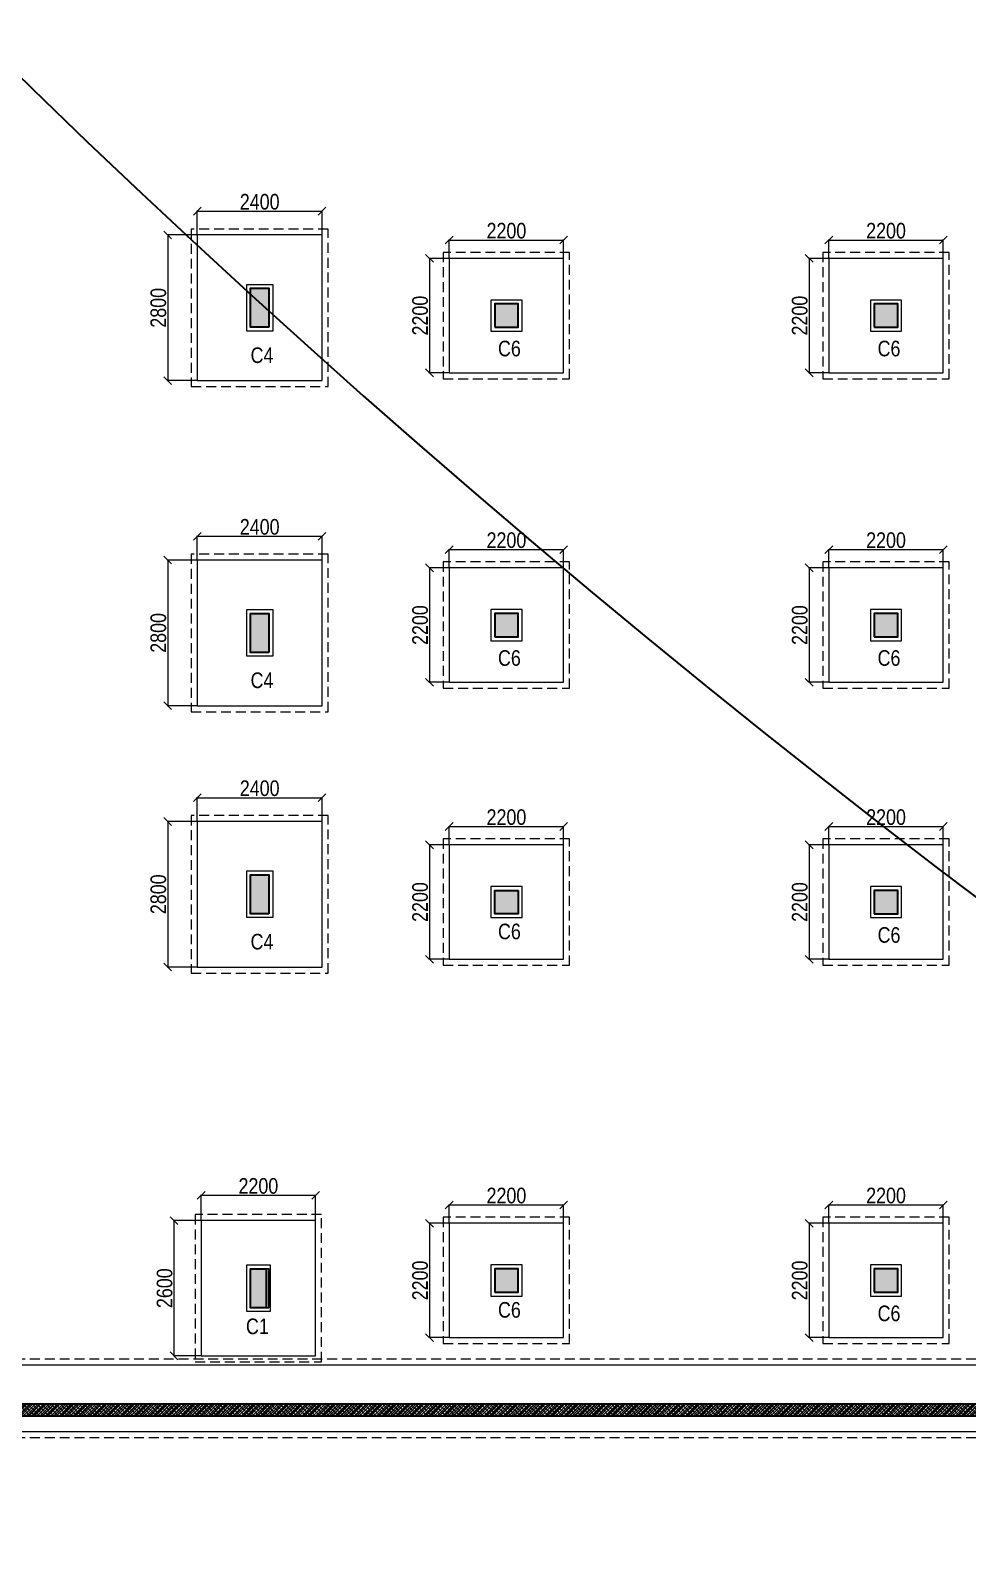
# Model space of a CAD drawing. Header units: millimetres. Extents: x 1112055 to 3390982, y -148532 to 766891.
# Drawn here: x 1959745 to 1977763, y 264679 to 294036 of the extents above; entities that cross this region are included whole.
import ezdxf

# ---------------------------------------------------------------- set-up
doc = ezdxf.new("R2010")
doc.units = ezdxf.units.MM
doc.header["$PDMODE"] = 35
doc.header["$PDSIZE"] = -25
doc.linetypes.add('Hidden', pattern=[9.525, 6.35, -3.175])
for name, color, linetype, lineweight in [('A_COL', 5, 'Continuous', 25), ('A_COL BASEMENT', 1, 'Continuous', 25), ('A_R.C.C', 5, 'Continuous', 25), ('B COL. NO.', 3, 'Continuous', 20), ('B FINAL COLUMN', 1, 'Continuous', 30), ('B FOOTING', 49, 'Continuous', 20), ('B FOOTING DIM', 234, 'Continuous', 9), ('B HATCH', 250, 'Continuous', 0), ('B P.C.C', 251, 'Continuous', 0)]:
    doc.layers.add(name, color=color, linetype=linetype, lineweight=lineweight)
for name, color, linetype, lineweight, true_color in [('A_COL HATCH', 7, 'Continuous', 0, 0xc0c0c0), ('A_R.C.C HATCH', 7, 'Continuous', 0, 0xc0c0c0), ('B Pedestal', 7, 'Continuous', 9, 0x5c8948), ('B-COL HT', 7, 'Continuous', 0, 0x4e4f45)]:
    doc.layers.add(name, color=color, linetype=linetype, lineweight=lineweight, true_color=true_color)
doc.styles.add('SWINC', font='swissc.ttf')
doc.dimstyles.new('BHOOMI', dxfattribs={"dimtxt": 230, "dimasz": 150, "dimexe": 10, "dimexo": 0, "dimgap": 25, "dimtad": 1, "dimdec": 0, "dimzin": 0, "dimdsep": 46, "dimtxsty": 'SWINC', "dimblk": 'OBLIQUE', "dimcen": 0.09, "dimclrd": 250, "dimclre": 250, "dimclrt": 256, "dimaunit": 1, "dimadec": 3, "dimazin": 0, "dimtfac": 1, "dimtdec": 0, "dimtofl": 0, "dimtmove": 1, "dimatfit": 3, "dimfxl": 100, "dimtolj": 1, "dimtzin": 0, "dimlwd": 9, "dimlwe": 5, "dimarcsym": 0})

# ---------------------------------------------------------------- blocks, each defined once
blk = doc.blocks.new('A$C4824')
at = {"layer": 'A_R.C.C HATCH'}
h = blk.add_hatch(dxfattribs=at)
h.set_pattern_fill('ANSI31', color=256, scale=300, style=0)
h.set_pattern_definition([(45, (33068.957, -102038.65), (-26.516504, 26.516504), [])])
h.paths.add_polyline_path([(37226, 109791), (32724, 109791), (32724, 109205), (0, 109205), (0, 0), (50920, 0), (50920, 39880), (63550, 39880), (63550, 113021), (37226, 112559)])
h.paths.add_polyline_path([(48260, 112523), (44975, 112465), (44975, 109245), (48260, 109244)], flags=16)
h.paths.add_polyline_path([(42405, 109791), (42405, 112420), (37456, 112333), (37456, 109791)], flags=0)
h.paths.add_polyline_path([(42635, 106355), (44065, 106355), (44065, 112449), (42635, 112424)], flags=0)
h.paths.add_polyline_path([(44745, 112461), (44282, 112453), (44282, 99895), (28740, 99895), (28740, 100125), (44065, 100125), (44065, 106125), (28740, 106125), (28740, 106355), (42405, 106355), (42405, 109561), (32954, 109561), (32954, 108975), (230, 108975), (230, 230), (50690, 230), (50690, 40110), (63320, 40110), (63320, 109014), (44745, 109015)], flags=16)
h.paths.add_polyline_path([(55920, 109244), (48490, 109244), (48490, 112527), (55920, 112657)], flags=16)
h.paths.add_polyline_path([(63320, 109244), (63320, 112787), (56145, 112661), (56145, 109244)], flags=16)
at = {"layer": 'A_R.C.C'}
for points in [[(37226, 109791), (32724, 109791), (32724, 109205), (0, 109205), (0, 0), (50920, 0), (50920, 39880), (63550, 39880), (63550, 113021), (37226, 112559)], [(44745, 112461), (44282, 112453), (44282, 99895), (28740, 99895), (28740, 100125), (44065, 100125), (44065, 106125), (28740, 106125), (28740, 106355), (42405, 106355), (42405, 109561), (32954, 109561), (32954, 108975), (230, 108975), (230, 230), (50690, 230), (50690, 40110), (63320, 40110), (63320, 109014), (44745, 109015)]]:
    blk.add_lwpolyline(points, close=True, dxfattribs=at)
blk = doc.blocks.new('A$C9881')
at = {"layer": 'A_COL HATCH'}
for points in [[(21450, -85425), (21450, -84675), (21800, -84675), (21800, -85425)], [(26145, -85425), (26145, -84975), (26595, -84975), (26595, -85425)], [(33445, -85425), (33445, -84975), (33895, -84975), (33895, -85425)], [(21450, -90925), (21450, -91675), (21800, -91675), (21800, -90925)], [(26145, -90925), (26145, -91375), (26595, -91375), (26595, -90925)], [(33445, -91375), (33445, -90925), (33895, -90925), (33895, -91375)], [(21450, -95950), (21450, -96700), (21800, -96700), (21800, -95950)], [(26145, -96250), (26145, -96700), (26595, -96700), (26595, -96250)], [(33445, -96700), (33445, -96250), (33895, -96250), (33895, -96700)], [(21450, -103525), (21450, -104275), (21800, -104275), (21800, -103525)], [(26145, -103525), (26145, -103975), (26595, -103975), (26595, -103525)], [(33445, -103975), (33445, -103525), (33895, -103525), (33895, -103975)]]:
    blk.add_hatch(color=256, dxfattribs=at).paths.add_polyline_path(points)
at = {"layer": 'A_COL BASEMENT'}
for points in [[(21450, -85425), (21450, -84675), (21800, -84675), (21800, -85425)], [(26145, -85425), (26145, -84975), (26595, -84975), (26595, -85425)], [(33445, -85425), (33445, -84975), (33895, -84975), (33895, -85425)], [(21450, -90925), (21450, -91675), (21800, -91675), (21800, -90925)], [(26145, -90925), (26145, -91375), (26595, -91375), (26595, -90925)], [(33445, -91375), (33445, -90925), (33895, -90925), (33895, -91375)], [(21450, -95950), (21450, -96700), (21800, -96700), (21800, -95950)], [(26145, -96250), (26145, -96700), (26595, -96700), (26595, -96250)], [(33445, -96700), (33445, -96250), (33895, -96250), (33895, -96700)], [(21450, -103525), (21450, -104275), (21800, -104275), (21800, -103525)], [(26145, -103525), (26145, -103975), (26595, -103975), (26595, -103525)], [(33445, -103975), (33445, -103525), (33895, -103525), (33895, -103975)]]:
    blk.add_lwpolyline(points, close=True, dxfattribs=at)
blk = doc.blocks.new('A$C4b8f6dbc')
at = {"layer": 'A_COL'}
blk.add_blockref('A$C9881', (12250, 114825), dxfattribs=at)
at = {"layer": 'A_R.C.C'}
blk.add_blockref('A$C4824', (0, 8470), dxfattribs=at)
blk = doc.blocks.new('_Oblique')
at = {"color": 0, "linetype": 'ByBlock', "lineweight": -2}
blk.add_line((-0.5, -0.5), (0.5, 0.5), dxfattribs=at)
blk = doc.blocks.new('*D1930')
at = {"layer": 'B FOOTING DIM', "color": 250, "lineweight": 5, "ltscale": 0.5, "transparency": 16777216}
for p, q in [((1963027, 271156), (1963027, 271652)), ((1963027, 271642), (1965227, 271642)), ((1965227, 271156), (1965227, 271652))]:
    blk.add_line(p, q, dxfattribs=at)
at = {"layer": 'Defpoints', "color": 0, "lineweight": 30, "ltscale": 0.5, "transparency": 16777216}
for p in [(1965227, 271642), (1963027, 271156), (1965227, 271156)]:
    blk.add_point(p, dxfattribs=at)
at = {"layer": 'B FOOTING DIM', "color": 250, "lineweight": 5, "ltscale": 0.5, "transparency": 16777216, "xscale": 150, "yscale": 150, "zscale": 150, "rotation": 180}
blk.add_blockref('_Oblique', (1963027, 271642), dxfattribs=at)
at = {"layer": 'B FOOTING DIM', "color": 250, "lineweight": 5, "ltscale": 0.5, "transparency": 16777216, "xscale": 150, "yscale": 150, "zscale": 150}
blk.add_blockref('_Oblique', (1965227, 271642), dxfattribs=at)
at = {"layer": 'B FOOTING DIM', "ltscale": 0.5, "transparency": 16777216, "insert": (1964127, 271821), "char_height": 300, "attachment_point": 5, "style": 'SWINC'}
blk.add_mtext('\\A1;2200', dxfattribs=at)
blk = doc.blocks.new('*D1931')
at = {"layer": 'B FOOTING DIM', "color": 250, "lineweight": 5, "ltscale": 0.5, "transparency": 16777216}
for p, q in [((1963027, 271156), (1962493, 271156)), ((1962503, 271156), (1962503, 268556)), ((1963027, 268556), (1962493, 268556))]:
    blk.add_line(p, q, dxfattribs=at)
at = {"layer": 'Defpoints', "color": 0, "lineweight": 30, "ltscale": 0.5, "transparency": 16777216}
for p in [(1963027, 271156), (1962503, 268556), (1963027, 268556)]:
    blk.add_point(p, dxfattribs=at)
at = {"layer": 'B FOOTING DIM', "color": 250, "lineweight": 5, "ltscale": 0.5, "transparency": 16777216, "xscale": 150, "yscale": 150, "zscale": 150}
for p, rotation in [((1962503, 271156), 90), ((1962503, 268556), 270)]:
    blk.add_blockref('_Oblique', p, dxfattribs=dict(at, rotation=rotation))
at = {"layer": 'B FOOTING DIM', "ltscale": 0.5, "transparency": 16777216, "insert": (1962324, 269856), "char_height": 300, "attachment_point": 5, "rotation": 90, "style": 'SWINC'}
blk.add_mtext('\\A1;2600', dxfattribs=at)
blk = doc.blocks.new('*D1962')
at = {"layer": 'B FOOTING DIM', "color": 250, "lineweight": 5, "ltscale": 0.5, "transparency": 16777216}
for p, q in [((1962952, 283855), (1962373, 283855)), ((1962383, 283855), (1962383, 281055)), ((1962952, 281055), (1962373, 281055))]:
    blk.add_line(p, q, dxfattribs=at)
at = {"layer": 'Defpoints', "color": 0, "lineweight": 30, "ltscale": 0.5, "transparency": 16777216}
for p in [(1962952, 283855), (1962383, 281055), (1962952, 281055)]:
    blk.add_point(p, dxfattribs=at)
at = {"layer": 'B FOOTING DIM', "color": 250, "lineweight": 5, "ltscale": 0.5, "transparency": 16777216, "xscale": 150, "yscale": 150, "zscale": 150}
for p, rotation in [((1962383, 283855), 90), ((1962383, 281055), 270)]:
    blk.add_blockref('_Oblique', p, dxfattribs=dict(at, rotation=rotation))
at = {"layer": 'B FOOTING DIM', "ltscale": 0.5, "transparency": 16777216, "insert": (1962204, 282455), "char_height": 300, "attachment_point": 5, "rotation": 90, "style": 'SWINC'}
blk.add_mtext('\\A1;2800', dxfattribs=at)
blk = doc.blocks.new('*D1963')
at = {"layer": 'B FOOTING DIM', "color": 250, "lineweight": 5, "ltscale": 0.5, "transparency": 16777216}
for p, q in [((1962952, 283855), (1962952, 284322)), ((1962952, 284312), (1965352, 284312)), ((1965352, 283855), (1965352, 284322))]:
    blk.add_line(p, q, dxfattribs=at)
at = {"layer": 'Defpoints', "color": 0, "lineweight": 30, "ltscale": 0.5, "transparency": 16777216}
for p in [(1965352, 284312), (1962952, 283855), (1965352, 283855)]:
    blk.add_point(p, dxfattribs=at)
at = {"layer": 'B FOOTING DIM', "color": 250, "lineweight": 5, "ltscale": 0.5, "transparency": 16777216, "xscale": 150, "yscale": 150, "zscale": 150, "rotation": 180}
blk.add_blockref('_Oblique', (1962952, 284312), dxfattribs=at)
at = {"layer": 'B FOOTING DIM', "color": 250, "lineweight": 5, "ltscale": 0.5, "transparency": 16777216, "xscale": 150, "yscale": 150, "zscale": 150}
blk.add_blockref('_Oblique', (1965352, 284312), dxfattribs=at)
at = {"layer": 'B FOOTING DIM', "ltscale": 0.5, "transparency": 16777216, "insert": (1964152, 284492), "char_height": 300, "attachment_point": 5, "style": 'SWINC'}
blk.add_mtext('\\A1;2400', dxfattribs=at)
blk = doc.blocks.new('*D1964')
at = {"layer": 'B FOOTING DIM', "color": 250, "lineweight": 5, "ltscale": 0.5, "transparency": 16777216}
for p, q in [((1962952, 290105), (1962373, 290105)), ((1962383, 290105), (1962383, 287305)), ((1962952, 287305), (1962373, 287305))]:
    blk.add_line(p, q, dxfattribs=at)
at = {"layer": 'Defpoints', "color": 0, "lineweight": 30, "ltscale": 0.5, "transparency": 16777216}
for p in [(1962952, 290105), (1962383, 287305), (1962952, 287305)]:
    blk.add_point(p, dxfattribs=at)
at = {"layer": 'B FOOTING DIM', "color": 250, "lineweight": 5, "ltscale": 0.5, "transparency": 16777216, "xscale": 150, "yscale": 150, "zscale": 150}
for p, rotation in [((1962383, 290105), 90), ((1962383, 287305), 270)]:
    blk.add_blockref('_Oblique', p, dxfattribs=dict(at, rotation=rotation))
at = {"layer": 'B FOOTING DIM', "ltscale": 0.5, "transparency": 16777216, "insert": (1962204, 288705), "char_height": 300, "attachment_point": 5, "rotation": 90, "style": 'SWINC'}
blk.add_mtext('\\A1;2800', dxfattribs=at)
blk = doc.blocks.new('*D1965')
at = {"layer": 'B FOOTING DIM', "color": 250, "lineweight": 5, "ltscale": 0.5, "transparency": 16777216}
for p, q in [((1962952, 290105), (1962952, 290572)), ((1962952, 290562), (1965352, 290562)), ((1965352, 290105), (1965352, 290572))]:
    blk.add_line(p, q, dxfattribs=at)
at = {"layer": 'Defpoints', "color": 0, "lineweight": 30, "ltscale": 0.5, "transparency": 16777216}
for p in [(1965352, 290562), (1962952, 290105), (1965352, 290105)]:
    blk.add_point(p, dxfattribs=at)
at = {"layer": 'B FOOTING DIM', "color": 250, "lineweight": 5, "ltscale": 0.5, "transparency": 16777216, "xscale": 150, "yscale": 150, "zscale": 150, "rotation": 180}
blk.add_blockref('_Oblique', (1962952, 290562), dxfattribs=at)
at = {"layer": 'B FOOTING DIM', "color": 250, "lineweight": 5, "ltscale": 0.5, "transparency": 16777216, "xscale": 150, "yscale": 150, "zscale": 150}
blk.add_blockref('_Oblique', (1965352, 290562), dxfattribs=at)
at = {"layer": 'B FOOTING DIM', "ltscale": 0.5, "transparency": 16777216, "insert": (1964152, 290742), "char_height": 300, "attachment_point": 5, "style": 'SWINC'}
blk.add_mtext('\\A1;2400', dxfattribs=at)
blk = doc.blocks.new('*D2108')
at = {"layer": 'B FOOTING DIM', "color": 250, "lineweight": 5, "ltscale": 0.5, "transparency": 16777216}
for p, q in [((1975097, 271105), (1974708, 271105)), ((1974718, 271105), (1974718, 268905)), ((1975097, 268905), (1974708, 268905))]:
    blk.add_line(p, q, dxfattribs=at)
at = {"layer": 'Defpoints', "color": 0, "lineweight": 30, "ltscale": 0.5, "transparency": 16777216}
for p in [(1975097, 271105), (1974718, 268905), (1975097, 268905)]:
    blk.add_point(p, dxfattribs=at)
at = {"layer": 'B FOOTING DIM', "color": 250, "lineweight": 5, "ltscale": 0.5, "transparency": 16777216, "xscale": 150, "yscale": 150, "zscale": 150}
for p, rotation in [((1974718, 271105), 90), ((1974718, 268905), 270)]:
    blk.add_blockref('_Oblique', p, dxfattribs=dict(at, rotation=rotation))
at = {"layer": 'B FOOTING DIM', "ltscale": 0.5, "transparency": 16777216, "insert": (1974538, 270005), "char_height": 300, "attachment_point": 5, "rotation": 90, "style": 'SWINC'}
blk.add_mtext('\\A1;2200', dxfattribs=at)
blk = doc.blocks.new('*D2109')
at = {"layer": 'B FOOTING DIM', "color": 250, "lineweight": 5, "ltscale": 0.5, "transparency": 16777216}
for p, q in [((1975097, 271105), (1975097, 271467)), ((1975097, 271457), (1977297, 271457)), ((1977297, 271105), (1977297, 271467))]:
    blk.add_line(p, q, dxfattribs=at)
at = {"layer": 'Defpoints', "color": 0, "lineweight": 30, "ltscale": 0.5, "transparency": 16777216}
for p in [(1977297, 271457), (1975097, 271105), (1977297, 271105)]:
    blk.add_point(p, dxfattribs=at)
at = {"layer": 'B FOOTING DIM', "color": 250, "lineweight": 5, "ltscale": 0.5, "transparency": 16777216, "xscale": 150, "yscale": 150, "zscale": 150, "rotation": 180}
blk.add_blockref('_Oblique', (1975097, 271457), dxfattribs=at)
at = {"layer": 'B FOOTING DIM', "color": 250, "lineweight": 5, "ltscale": 0.5, "transparency": 16777216, "xscale": 150, "yscale": 150, "zscale": 150}
blk.add_blockref('_Oblique', (1977297, 271457), dxfattribs=at)
at = {"layer": 'B FOOTING DIM', "ltscale": 0.5, "transparency": 16777216, "insert": (1976197, 271636), "char_height": 300, "attachment_point": 5, "style": 'SWINC'}
blk.add_mtext('\\A1;2200', dxfattribs=at)
blk = doc.blocks.new('*D2102')
at = {"layer": 'B FOOTING DIM', "color": 250, "lineweight": 5, "ltscale": 0.5, "transparency": 16777216}
for p, q in [((1967797, 271105), (1967408, 271105)), ((1967418, 271105), (1967418, 268905)), ((1967797, 268905), (1967408, 268905))]:
    blk.add_line(p, q, dxfattribs=at)
at = {"layer": 'Defpoints', "color": 0, "lineweight": 30, "ltscale": 0.5, "transparency": 16777216}
for p in [(1967797, 271105), (1967418, 268905), (1967797, 268905)]:
    blk.add_point(p, dxfattribs=at)
at = {"layer": 'B FOOTING DIM', "color": 250, "lineweight": 5, "ltscale": 0.5, "transparency": 16777216, "xscale": 150, "yscale": 150, "zscale": 150}
for p, rotation in [((1967418, 271105), 90), ((1967418, 268905), 270)]:
    blk.add_blockref('_Oblique', p, dxfattribs=dict(at, rotation=rotation))
at = {"layer": 'B FOOTING DIM', "ltscale": 0.5, "transparency": 16777216, "insert": (1967238, 270005), "char_height": 300, "attachment_point": 5, "rotation": 90, "style": 'SWINC'}
blk.add_mtext('\\A1;2200', dxfattribs=at)
blk = doc.blocks.new('*D2103')
at = {"layer": 'B FOOTING DIM', "color": 250, "lineweight": 5, "ltscale": 0.5, "transparency": 16777216}
for p, q in [((1967797, 271105), (1967797, 271467)), ((1967797, 271457), (1969997, 271457)), ((1969997, 271105), (1969997, 271467))]:
    blk.add_line(p, q, dxfattribs=at)
at = {"layer": 'Defpoints', "color": 0, "lineweight": 30, "ltscale": 0.5, "transparency": 16777216}
for p in [(1969997, 271457), (1967797, 271105), (1969997, 271105)]:
    blk.add_point(p, dxfattribs=at)
at = {"layer": 'B FOOTING DIM', "color": 250, "lineweight": 5, "ltscale": 0.5, "transparency": 16777216, "xscale": 150, "yscale": 150, "zscale": 150, "rotation": 180}
blk.add_blockref('_Oblique', (1967797, 271457), dxfattribs=at)
at = {"layer": 'B FOOTING DIM', "color": 250, "lineweight": 5, "ltscale": 0.5, "transparency": 16777216, "xscale": 150, "yscale": 150, "zscale": 150}
blk.add_blockref('_Oblique', (1969997, 271457), dxfattribs=at)
at = {"layer": 'B FOOTING DIM', "ltscale": 0.5, "transparency": 16777216, "insert": (1968897, 271636), "char_height": 300, "attachment_point": 5, "style": 'SWINC'}
blk.add_mtext('\\A1;2200', dxfattribs=at)
blk = doc.blocks.new('*D2104')
at = {"layer": 'B FOOTING DIM', "color": 250, "lineweight": 5, "ltscale": 0.5, "transparency": 16777216}
for p, q in [((1967797, 278380), (1967408, 278380)), ((1967418, 278380), (1967418, 276180)), ((1967797, 276180), (1967408, 276180))]:
    blk.add_line(p, q, dxfattribs=at)
at = {"layer": 'Defpoints', "color": 0, "lineweight": 30, "ltscale": 0.5, "transparency": 16777216}
for p in [(1967797, 278380), (1967418, 276180), (1967797, 276180)]:
    blk.add_point(p, dxfattribs=at)
at = {"layer": 'B FOOTING DIM', "color": 250, "lineweight": 5, "ltscale": 0.5, "transparency": 16777216, "xscale": 150, "yscale": 150, "zscale": 150}
for p, rotation in [((1967418, 278380), 90), ((1967418, 276180), 270)]:
    blk.add_blockref('_Oblique', p, dxfattribs=dict(at, rotation=rotation))
at = {"layer": 'B FOOTING DIM', "ltscale": 0.5, "transparency": 16777216, "insert": (1967238, 277280), "char_height": 300, "attachment_point": 5, "rotation": 90, "style": 'SWINC'}
blk.add_mtext('\\A1;2200', dxfattribs=at)
blk = doc.blocks.new('*D2105')
at = {"layer": 'B FOOTING DIM', "color": 250, "lineweight": 5, "ltscale": 0.5, "transparency": 16777216}
for p, q in [((1967797, 278380), (1967797, 278742)), ((1967797, 278732), (1969997, 278732)), ((1969997, 278380), (1969997, 278742))]:
    blk.add_line(p, q, dxfattribs=at)
at = {"layer": 'Defpoints', "color": 0, "lineweight": 30, "ltscale": 0.5, "transparency": 16777216}
for p in [(1969997, 278732), (1967797, 278380), (1969997, 278380)]:
    blk.add_point(p, dxfattribs=at)
at = {"layer": 'B FOOTING DIM', "color": 250, "lineweight": 5, "ltscale": 0.5, "transparency": 16777216, "xscale": 150, "yscale": 150, "zscale": 150, "rotation": 180}
blk.add_blockref('_Oblique', (1967797, 278732), dxfattribs=at)
at = {"layer": 'B FOOTING DIM', "color": 250, "lineweight": 5, "ltscale": 0.5, "transparency": 16777216, "xscale": 150, "yscale": 150, "zscale": 150}
blk.add_blockref('_Oblique', (1969997, 278732), dxfattribs=at)
at = {"layer": 'B FOOTING DIM', "ltscale": 0.5, "transparency": 16777216, "insert": (1968897, 278911), "char_height": 300, "attachment_point": 5, "style": 'SWINC'}
blk.add_mtext('\\A1;2200', dxfattribs=at)
blk = doc.blocks.new('*D2106')
at = {"layer": 'B FOOTING DIM', "color": 250, "lineweight": 5, "ltscale": 0.5, "transparency": 16777216}
for p, q in [((1975097, 278380), (1974708, 278380)), ((1974718, 278380), (1974718, 276180)), ((1975097, 276180), (1974708, 276180))]:
    blk.add_line(p, q, dxfattribs=at)
at = {"layer": 'Defpoints', "color": 0, "lineweight": 30, "ltscale": 0.5, "transparency": 16777216}
for p in [(1975097, 278380), (1974718, 276180), (1975097, 276180)]:
    blk.add_point(p, dxfattribs=at)
at = {"layer": 'B FOOTING DIM', "color": 250, "lineweight": 5, "ltscale": 0.5, "transparency": 16777216, "xscale": 150, "yscale": 150, "zscale": 150}
for p, rotation in [((1974718, 278380), 90), ((1974718, 276180), 270)]:
    blk.add_blockref('_Oblique', p, dxfattribs=dict(at, rotation=rotation))
at = {"layer": 'B FOOTING DIM', "ltscale": 0.5, "transparency": 16777216, "insert": (1974538, 277280), "char_height": 300, "attachment_point": 5, "rotation": 90, "style": 'SWINC'}
blk.add_mtext('\\A1;2200', dxfattribs=at)
blk = doc.blocks.new('*D2107')
at = {"layer": 'B FOOTING DIM', "color": 250, "lineweight": 5, "ltscale": 0.5, "transparency": 16777216}
for p, q in [((1975097, 278380), (1975097, 278742)), ((1975097, 278732), (1977297, 278732)), ((1977297, 278380), (1977297, 278742))]:
    blk.add_line(p, q, dxfattribs=at)
at = {"layer": 'Defpoints', "color": 0, "lineweight": 30, "ltscale": 0.5, "transparency": 16777216}
for p in [(1977297, 278732), (1975097, 278380), (1977297, 278380)]:
    blk.add_point(p, dxfattribs=at)
at = {"layer": 'B FOOTING DIM', "color": 250, "lineweight": 5, "ltscale": 0.5, "transparency": 16777216, "xscale": 150, "yscale": 150, "zscale": 150, "rotation": 180}
blk.add_blockref('_Oblique', (1975097, 278732), dxfattribs=at)
at = {"layer": 'B FOOTING DIM', "color": 250, "lineweight": 5, "ltscale": 0.5, "transparency": 16777216, "xscale": 150, "yscale": 150, "zscale": 150}
blk.add_blockref('_Oblique', (1977297, 278732), dxfattribs=at)
at = {"layer": 'B FOOTING DIM', "ltscale": 0.5, "transparency": 16777216, "insert": (1976197, 278911), "char_height": 300, "attachment_point": 5, "style": 'SWINC'}
blk.add_mtext('\\A1;2200', dxfattribs=at)
blk = doc.blocks.new('*D1861')
at = {"layer": 'B FOOTING DIM', "color": 250, "lineweight": 5, "ltscale": 0.5, "transparency": 16777216}
for p, q in [((1975097, 283705), (1974708, 283705)), ((1974718, 283705), (1974718, 281505)), ((1975097, 281505), (1974708, 281505))]:
    blk.add_line(p, q, dxfattribs=at)
at = {"layer": 'Defpoints', "color": 0, "lineweight": 30, "ltscale": 0.5, "transparency": 16777216}
for p in [(1975097, 283705), (1974718, 281505), (1975097, 281505)]:
    blk.add_point(p, dxfattribs=at)
at = {"layer": 'B FOOTING DIM', "color": 250, "lineweight": 5, "ltscale": 0.5, "transparency": 16777216, "xscale": 150, "yscale": 150, "zscale": 150}
for p, rotation in [((1974718, 283705), 90), ((1974718, 281505), 270)]:
    blk.add_blockref('_Oblique', p, dxfattribs=dict(at, rotation=rotation))
at = {"layer": 'B FOOTING DIM', "ltscale": 0.5, "transparency": 16777216, "insert": (1974538, 282605), "char_height": 300, "attachment_point": 5, "rotation": 90, "style": 'SWINC'}
blk.add_mtext('\\A1;2200', dxfattribs=at)
blk = doc.blocks.new('*D1862')
at = {"layer": 'B FOOTING DIM', "color": 250, "lineweight": 5, "ltscale": 0.5, "transparency": 16777216}
for p, q in [((1975097, 283705), (1975097, 284067)), ((1975097, 284057), (1977297, 284057)), ((1977297, 283705), (1977297, 284067))]:
    blk.add_line(p, q, dxfattribs=at)
at = {"layer": 'Defpoints', "color": 0, "lineweight": 30, "ltscale": 0.5, "transparency": 16777216}
for p in [(1977297, 284057), (1975097, 283705), (1977297, 283705)]:
    blk.add_point(p, dxfattribs=at)
at = {"layer": 'B FOOTING DIM', "color": 250, "lineweight": 5, "ltscale": 0.5, "transparency": 16777216, "xscale": 150, "yscale": 150, "zscale": 150, "rotation": 180}
blk.add_blockref('_Oblique', (1975097, 284057), dxfattribs=at)
at = {"layer": 'B FOOTING DIM', "color": 250, "lineweight": 5, "ltscale": 0.5, "transparency": 16777216, "xscale": 150, "yscale": 150, "zscale": 150}
blk.add_blockref('_Oblique', (1977297, 284057), dxfattribs=at)
at = {"layer": 'B FOOTING DIM', "ltscale": 0.5, "transparency": 16777216, "insert": (1976197, 284236), "char_height": 300, "attachment_point": 5, "style": 'SWINC'}
blk.add_mtext('\\A1;2200', dxfattribs=at)
blk = doc.blocks.new('*D1863')
at = {"layer": 'B FOOTING DIM', "color": 250, "lineweight": 5, "ltscale": 0.5, "transparency": 16777216}
for p, q in [((1967797, 283705), (1967408, 283705)), ((1967418, 283705), (1967418, 281505)), ((1967797, 281505), (1967408, 281505))]:
    blk.add_line(p, q, dxfattribs=at)
at = {"layer": 'Defpoints', "color": 0, "lineweight": 30, "ltscale": 0.5, "transparency": 16777216}
for p in [(1967797, 283705), (1967418, 281505), (1967797, 281505)]:
    blk.add_point(p, dxfattribs=at)
at = {"layer": 'B FOOTING DIM', "color": 250, "lineweight": 5, "ltscale": 0.5, "transparency": 16777216, "xscale": 150, "yscale": 150, "zscale": 150}
for p, rotation in [((1967418, 283705), 90), ((1967418, 281505), 270)]:
    blk.add_blockref('_Oblique', p, dxfattribs=dict(at, rotation=rotation))
at = {"layer": 'B FOOTING DIM', "ltscale": 0.5, "transparency": 16777216, "insert": (1967238, 282605), "char_height": 300, "attachment_point": 5, "rotation": 90, "style": 'SWINC'}
blk.add_mtext('\\A1;2200', dxfattribs=at)
blk = doc.blocks.new('*D1864')
at = {"layer": 'B FOOTING DIM', "color": 250, "lineweight": 5, "ltscale": 0.5, "transparency": 16777216}
for p, q in [((1967797, 283705), (1967797, 284067)), ((1967797, 284057), (1969997, 284057)), ((1969997, 283705), (1969997, 284067))]:
    blk.add_line(p, q, dxfattribs=at)
at = {"layer": 'Defpoints', "color": 0, "lineweight": 30, "ltscale": 0.5, "transparency": 16777216}
for p in [(1969997, 284057), (1967797, 283705), (1969997, 283705)]:
    blk.add_point(p, dxfattribs=at)
at = {"layer": 'B FOOTING DIM', "color": 250, "lineweight": 5, "ltscale": 0.5, "transparency": 16777216, "xscale": 150, "yscale": 150, "zscale": 150, "rotation": 180}
blk.add_blockref('_Oblique', (1967797, 284057), dxfattribs=at)
at = {"layer": 'B FOOTING DIM', "color": 250, "lineweight": 5, "ltscale": 0.5, "transparency": 16777216, "xscale": 150, "yscale": 150, "zscale": 150}
blk.add_blockref('_Oblique', (1969997, 284057), dxfattribs=at)
at = {"layer": 'B FOOTING DIM', "ltscale": 0.5, "transparency": 16777216, "insert": (1968897, 284236), "char_height": 300, "attachment_point": 5, "style": 'SWINC'}
blk.add_mtext('\\A1;2200', dxfattribs=at)
blk = doc.blocks.new('*D1871')
at = {"layer": 'B FOOTING DIM', "color": 250, "lineweight": 5, "ltscale": 0.5, "transparency": 16777216}
for p, q in [((1967797, 289655), (1967408, 289655)), ((1967418, 289655), (1967418, 287455)), ((1967797, 287455), (1967408, 287455))]:
    blk.add_line(p, q, dxfattribs=at)
at = {"layer": 'Defpoints', "color": 0, "lineweight": 30, "ltscale": 0.5, "transparency": 16777216}
for p in [(1967797, 289655), (1967418, 287455), (1967797, 287455)]:
    blk.add_point(p, dxfattribs=at)
at = {"layer": 'B FOOTING DIM', "color": 250, "lineweight": 5, "ltscale": 0.5, "transparency": 16777216, "xscale": 150, "yscale": 150, "zscale": 150}
for p, rotation in [((1967418, 289655), 90), ((1967418, 287455), 270)]:
    blk.add_blockref('_Oblique', p, dxfattribs=dict(at, rotation=rotation))
at = {"layer": 'B FOOTING DIM', "ltscale": 0.5, "transparency": 16777216, "insert": (1967238, 288555), "char_height": 300, "attachment_point": 5, "rotation": 90, "style": 'SWINC'}
blk.add_mtext('\\A1;2200', dxfattribs=at)
blk = doc.blocks.new('*D1872')
at = {"layer": 'B FOOTING DIM', "color": 250, "lineweight": 5, "ltscale": 0.5, "transparency": 16777216}
for p, q in [((1967797, 289655), (1967797, 290017)), ((1967797, 290007), (1969997, 290007)), ((1969997, 289655), (1969997, 290017))]:
    blk.add_line(p, q, dxfattribs=at)
at = {"layer": 'Defpoints', "color": 0, "lineweight": 30, "ltscale": 0.5, "transparency": 16777216}
for p in [(1969997, 290007), (1967797, 289655), (1969997, 289655)]:
    blk.add_point(p, dxfattribs=at)
at = {"layer": 'B FOOTING DIM', "color": 250, "lineweight": 5, "ltscale": 0.5, "transparency": 16777216, "xscale": 150, "yscale": 150, "zscale": 150, "rotation": 180}
blk.add_blockref('_Oblique', (1967797, 290007), dxfattribs=at)
at = {"layer": 'B FOOTING DIM', "color": 250, "lineweight": 5, "ltscale": 0.5, "transparency": 16777216, "xscale": 150, "yscale": 150, "zscale": 150}
blk.add_blockref('_Oblique', (1969997, 290007), dxfattribs=at)
at = {"layer": 'B FOOTING DIM', "ltscale": 0.5, "transparency": 16777216, "insert": (1968897, 290186), "char_height": 300, "attachment_point": 5, "style": 'SWINC'}
blk.add_mtext('\\A1;2200', dxfattribs=at)
blk = doc.blocks.new('*D1873')
at = {"layer": 'B FOOTING DIM', "color": 250, "lineweight": 5, "ltscale": 0.5, "transparency": 16777216}
for p, q in [((1975097, 289655), (1974708, 289655)), ((1974718, 289655), (1974718, 287455)), ((1975097, 287455), (1974708, 287455))]:
    blk.add_line(p, q, dxfattribs=at)
at = {"layer": 'Defpoints', "color": 0, "lineweight": 30, "ltscale": 0.5, "transparency": 16777216}
for p in [(1975097, 289655), (1974718, 287455), (1975097, 287455)]:
    blk.add_point(p, dxfattribs=at)
at = {"layer": 'B FOOTING DIM', "color": 250, "lineweight": 5, "ltscale": 0.5, "transparency": 16777216, "xscale": 150, "yscale": 150, "zscale": 150}
for p, rotation in [((1974718, 289655), 90), ((1974718, 287455), 270)]:
    blk.add_blockref('_Oblique', p, dxfattribs=dict(at, rotation=rotation))
at = {"layer": 'B FOOTING DIM', "ltscale": 0.5, "transparency": 16777216, "insert": (1974538, 288555), "char_height": 300, "attachment_point": 5, "rotation": 90, "style": 'SWINC'}
blk.add_mtext('\\A1;2200', dxfattribs=at)
blk = doc.blocks.new('*D1874')
at = {"layer": 'B FOOTING DIM', "color": 250, "lineweight": 5, "ltscale": 0.5, "transparency": 16777216}
for p, q in [((1975097, 289655), (1975097, 290017)), ((1975097, 290007), (1977297, 290007)), ((1977297, 289655), (1977297, 290017))]:
    blk.add_line(p, q, dxfattribs=at)
at = {"layer": 'Defpoints', "color": 0, "lineweight": 30, "ltscale": 0.5, "transparency": 16777216}
for p in [(1977297, 290007), (1975097, 289655), (1977297, 289655)]:
    blk.add_point(p, dxfattribs=at)
at = {"layer": 'B FOOTING DIM', "color": 250, "lineweight": 5, "ltscale": 0.5, "transparency": 16777216, "xscale": 150, "yscale": 150, "zscale": 150, "rotation": 180}
blk.add_blockref('_Oblique', (1975097, 290007), dxfattribs=at)
at = {"layer": 'B FOOTING DIM', "color": 250, "lineweight": 5, "ltscale": 0.5, "transparency": 16777216, "xscale": 150, "yscale": 150, "zscale": 150}
blk.add_blockref('_Oblique', (1977297, 290007), dxfattribs=at)
at = {"layer": 'B FOOTING DIM', "ltscale": 0.5, "transparency": 16777216, "insert": (1976197, 290186), "char_height": 300, "attachment_point": 5, "style": 'SWINC'}
blk.add_mtext('\\A1;2200', dxfattribs=at)
blk = doc.blocks.new('*D1888')
at = {"layer": 'B FOOTING DIM', "color": 250, "lineweight": 5, "ltscale": 0.5, "transparency": 16777216}
for p, q in [((1962952, 278830), (1962373, 278830)), ((1962383, 278830), (1962383, 276030)), ((1962952, 276030), (1962373, 276030))]:
    blk.add_line(p, q, dxfattribs=at)
at = {"layer": 'Defpoints', "color": 0, "lineweight": 30, "ltscale": 0.5, "transparency": 16777216}
for p in [(1962952, 278830), (1962383, 276030), (1962952, 276030)]:
    blk.add_point(p, dxfattribs=at)
at = {"layer": 'B FOOTING DIM', "color": 250, "lineweight": 5, "ltscale": 0.5, "transparency": 16777216, "xscale": 150, "yscale": 150, "zscale": 150}
for p, rotation in [((1962383, 278830), 90), ((1962383, 276030), 270)]:
    blk.add_blockref('_Oblique', p, dxfattribs=dict(at, rotation=rotation))
at = {"layer": 'B FOOTING DIM', "ltscale": 0.5, "transparency": 16777216, "insert": (1962204, 277430), "char_height": 300, "attachment_point": 5, "rotation": 90, "style": 'SWINC'}
blk.add_mtext('\\A1;2800', dxfattribs=at)
blk = doc.blocks.new('*D1889')
at = {"layer": 'B FOOTING DIM', "color": 250, "lineweight": 5, "ltscale": 0.5, "transparency": 16777216}
for p, q in [((1962952, 278830), (1962952, 279297)), ((1962952, 279287), (1965352, 279287)), ((1965352, 278830), (1965352, 279297))]:
    blk.add_line(p, q, dxfattribs=at)
at = {"layer": 'Defpoints', "color": 0, "lineweight": 30, "ltscale": 0.5, "transparency": 16777216}
for p in [(1965352, 279287), (1962952, 278830), (1965352, 278830)]:
    blk.add_point(p, dxfattribs=at)
at = {"layer": 'B FOOTING DIM', "color": 250, "lineweight": 5, "ltscale": 0.5, "transparency": 16777216, "xscale": 150, "yscale": 150, "zscale": 150, "rotation": 180}
blk.add_blockref('_Oblique', (1962952, 279287), dxfattribs=at)
at = {"layer": 'B FOOTING DIM', "color": 250, "lineweight": 5, "ltscale": 0.5, "transparency": 16777216, "xscale": 150, "yscale": 150, "zscale": 150}
blk.add_blockref('_Oblique', (1965352, 279287), dxfattribs=at)
at = {"layer": 'B FOOTING DIM', "ltscale": 0.5, "transparency": 16777216, "insert": (1964152, 279467), "char_height": 300, "attachment_point": 5, "style": 'SWINC'}
blk.add_mtext('\\A1;2400', dxfattribs=at)

msp = doc.modelspace()

# ---------------------------------------------------------------- hatches: boundary and pattern name
at = {"layer": 'B HATCH', "lineweight": 0}
h = msp.add_hatch(dxfattribs=at)
h.set_pattern_fill('ANSI37', color=250, scale=20, style=0)
h.set_pattern_definition([(45, (216966.357, -141945.74), (-44.9012806, 44.9012806), []), (135, (216966.357, -141945.74), (-44.9012806, -44.9012806), [])])
h.paths.add_polyline_path([(1993596.9, 376644.1), (1993596.9, 380187.1), (1986421.9, 380061.1), (1986421.9, 376644.3)], flags=16)
h.paths.add_polyline_path([(1967732.9, 377190.9), (1972681.9, 377190.9), (1972681.9, 379819.8), (1967732.9, 379732.9)], flags=16)
h.paths.add_polyline_path([(1974571.9, 379853.2), (1975021.9, 379861.1), (1975021.9, 376643.9), (1974571.9, 376643.9)], flags=16)
h.paths.add_polyline_path([(1930506.9, 376375.7), (1930506.9, 267630.1), (1980966.9, 267630.1), (1980966.9, 307510.1), (1993596.9, 307510.1), (1993596.9, 376414.1), (1974558.5, 376414.7), (1974558.5, 373755.1), (1974341.9, 373755.1), (1974341.9, 379849.1), (1972911.9, 379824), (1972911.9, 373755.1), (1972681.9, 373755.1), (1972681.9, 376960.9), (1963230.9, 376960.9), (1963230.9, 376375.7)], flags=16)
h.paths.add_polyline_path([(1986196.6, 380057.2), (1986196.6, 376644.4), (1978766.9, 376644.6), (1978766.9, 379926.8)], flags=16)
h.paths.add_polyline_path([(1975251.9, 376644.7), (1975251.9, 379865.1), (1978536.9, 379922.8), (1978536.9, 376644.6)], flags=16)
h.paths.add_polyline_path([(1963000.9, 376605.7), (1930276.9, 376605.7), (1930276.9, 267400.1), (1981196.9, 267400.1), (1981196.9, 307280.1), (1993826.9, 307280.1), (1993826.9, 380421.1), (1967502.9, 379959.1), (1967502.9, 377190.9), (1963000.9, 377190.9)])
at = {"layer": 'B-COL HT', "lineweight": 0}
h = msp.add_hatch(color=250, dxfattribs=at)
h.dxf.hatch_style = 1
h.paths.add_polyline_path([(1964326.9, 288330.1), (1963976.9, 288330.1), (1963976.9, 289080.1), (1964326.9, 289080.1)])
h = msp.add_hatch(color=250, dxfattribs=at)
h.dxf.hatch_style = 1
h.paths.add_polyline_path([(1968671.9, 288330.1), (1969121.9, 288330.1), (1969121.9, 288780.1), (1968671.9, 288780.1)])
h = msp.add_hatch(color=250, dxfattribs=at)
h.dxf.hatch_style = 1
h.paths.add_polyline_path([(1975971.9, 288330.1), (1976421.9, 288330.1), (1976421.9, 288780.1), (1975971.9, 288780.1)])
h = msp.add_hatch(color=250, dxfattribs=at)
h.dxf.hatch_style = 1
h.paths.add_polyline_path([(1964326.9, 282080.1), (1963976.9, 282080.1), (1963976.9, 282830.1), (1964326.9, 282830.1)])
h = msp.add_hatch(color=250, dxfattribs=at)
h.dxf.hatch_style = 1
h.paths.add_polyline_path([(1968671.9, 282380.1), (1969121.9, 282380.1), (1969121.9, 282830.1), (1968671.9, 282830.1)])
h = msp.add_hatch(color=250, dxfattribs=at)
h.dxf.hatch_style = 1
h.paths.add_polyline_path([(1975971.9, 282380.1), (1976421.9, 282380.1), (1976421.9, 282830.1), (1975971.9, 282830.1)])
h = msp.add_hatch(color=250, dxfattribs=at)
h.dxf.hatch_style = 1
h.paths.add_polyline_path([(1964326.9, 277055.1), (1963976.9, 277055.1), (1963976.9, 277805.1), (1964326.9, 277805.1)])
h = msp.add_hatch(color=250, dxfattribs=at)
h.dxf.hatch_style = 1
h.paths.add_polyline_path([(1969121.9, 277055.1), (1969121.9, 277505.1), (1968671.9, 277505.1), (1968671.9, 277055.1)])
h = msp.add_hatch(color=250, dxfattribs=at)
h.dxf.hatch_style = 1
h.paths.add_polyline_path([(1975971.9, 277055.1), (1976421.9, 277055.1), (1976421.9, 277505.1), (1975971.9, 277505.1)])
h = msp.add_hatch(color=250, dxfattribs=at)
h.dxf.hatch_style = 1
h.paths.add_polyline_path([(1964276.9, 269480.7), (1963976.9, 269480.7), (1963976.9, 270230.7), (1964276.9, 270230.7)])
h = msp.add_hatch(color=250, dxfattribs=at)
h.dxf.hatch_style = 1
h.paths.add_polyline_path([(1968671.9, 269780.1), (1969121.9, 269780.1), (1969121.9, 270230.1), (1968671.9, 270230.1)])
h = msp.add_hatch(color=250, dxfattribs=at)
h.dxf.hatch_style = 1
h.paths.add_polyline_path([(1975971.9, 269780.1), (1976421.9, 269780.1), (1976421.9, 270230.1), (1975971.9, 270230.1)])

# ---------------------------------------------------------------- linework, layer by layer
at = {"color": 2, "lineweight": 30}
msp.add_arc((2094904.1, 432360.2), 194175.1, 224.19202, 278.08245, dxfattribs=at)
at = {"layer": 'B FINAL COLUMN', "color": 16, "lineweight": 30}
msp.add_lwpolyline([(1963000.9, 376605.7), (1930276.9, 376605.7), (1930276.9, 267400.1), (1981196.9, 267400.1), (1981196.9, 307280.1), (1993826.9, 307280.1), (1993826.9, 380421.1), (1967502.9, 379959.1), (1967502.9, 377190.9), (1963000.9, 377190.9), (1963000.9, 376605.7)], dxfattribs=at)
msp.add_lwpolyline([(1930506.9, 267630.1), (1980966.9, 267630.1), (1980966.9, 307510.1), (1993596.9, 307510.1), (1993596.9, 376414.1), (1974558.5, 376414.7), (1974558.5, 373755.1), (1974341.9, 373755.1), (1974341.9, 379849.1), (1972911.9, 379824), (1972911.9, 373755.1), (1972681.9, 373755.1), (1972681.9, 376960.9), (1963230.9, 376960.9), (1963230.9, 376375.7), (1930506.9, 376375.7)], close=True, dxfattribs=at)
at = {"layer": 'B FINAL COLUMN', "color": 5, "lineweight": 30}
for points in [[(1964326.9, 288330.1), (1963976.9, 288330.1), (1963976.9, 289080.1), (1964326.9, 289080.1)], [(1968671.9, 288330.1), (1969121.9, 288330.1), (1969121.9, 288780.1), (1968671.9, 288780.1)], [(1975971.9, 288330.1), (1976421.9, 288330.1), (1976421.9, 288780.1), (1975971.9, 288780.1)], [(1964326.9, 282080.1), (1963976.9, 282080.1), (1963976.9, 282830.1), (1964326.9, 282830.1)], [(1968671.9, 282380.1), (1969121.9, 282380.1), (1969121.9, 282830.1), (1968671.9, 282830.1)], [(1975971.9, 282380.1), (1976421.9, 282380.1), (1976421.9, 282830.1), (1975971.9, 282830.1)], [(1964326.9, 277055.1), (1963976.9, 277055.1), (1963976.9, 277805.1), (1964326.9, 277805.1)], [(1969121.9, 277505.1), (1969121.9, 277055.1), (1968671.9, 277055.1), (1968671.9, 277505.1)], [(1975971.9, 277055.1), (1976421.9, 277055.1), (1976421.9, 277505.1), (1975971.9, 277505.1)], [(1964276.9, 269480.7), (1963976.9, 269480.7), (1963976.9, 270230.7), (1964276.9, 270230.7)], [(1968671.9, 269780.1), (1969121.9, 269780.1), (1969121.9, 270230.1), (1968671.9, 270230.1)], [(1975971.9, 269780.1), (1976421.9, 269780.1), (1976421.9, 270230.1), (1975971.9, 270230.1)]]:
    msp.add_lwpolyline(points, close=True, dxfattribs=at)
at = {"layer": 'B FOOTING'}
for points in [[(1958476.8, 267100.1), (1981496.9, 267100.1), (1981496.9, 306980.1), (1994126.9, 306980.1), (1994126.9, 331380.1)], [(1958476.8, 268380.1), (1980216.9, 268380.1), (1980216.9, 308260.1), (1992846.9, 308260.1), (1992846.9, 331380.1)]]:
    msp.add_lwpolyline(points, dxfattribs=at)
for points in [[(1962951.9, 287305.1), (1965351.9, 287305.1), (1965351.9, 290105.1), (1962951.9, 290105.1)], [(1967796.9, 287455.1), (1969996.9, 287455.1), (1969996.9, 289655.1), (1967796.9, 289655.1)], [(1975096.9, 287455.1), (1977296.9, 287455.1), (1977296.9, 289655.1), (1975096.9, 289655.1)], [(1962951.9, 281055.1), (1965351.9, 281055.1), (1965351.9, 283855.1), (1962951.9, 283855.1)], [(1967796.9, 281505.1), (1969996.9, 281505.1), (1969996.9, 283705.1), (1967796.9, 283705.1)], [(1975096.9, 281505.1), (1977296.9, 281505.1), (1977296.9, 283705.1), (1975096.9, 283705.1)], [(1962951.9, 276030.1), (1965351.9, 276030.1), (1965351.9, 278830.1), (1962951.9, 278830.1)], [(1967796.9, 276180.1), (1969996.9, 276180.1), (1969996.9, 278380.1), (1967796.9, 278380.1)], [(1975096.9, 276180.1), (1977296.9, 276180.1), (1977296.9, 278380.1), (1975096.9, 278380.1)], [(1963026.9, 268555.7), (1965226.9, 268555.7), (1965226.9, 271155.7), (1963026.9, 271155.7)], [(1967796.9, 268905.1), (1969996.9, 268905.1), (1969996.9, 271105.1), (1967796.9, 271105.1)], [(1975096.9, 268905.1), (1977296.9, 268905.1), (1977296.9, 271105.1), (1975096.9, 271105.1)]]:
    msp.add_lwpolyline(points, close=True, dxfattribs=at)
at = {"layer": 'B P.C.C', "color": 250, "linetype": 'Hidden', "lineweight": 0, "ltscale": 30}
for points in [[(1958591.8, 266985.1), (1981611.9, 266985.1), (1981611.9, 306865.1), (1994241.9, 306865.1), (1994241.9, 331265.1)], [(1958591.8, 268495.1), (1980101.9, 268495.1), (1980101.9, 308375.1), (1992731.9, 308375.1), (1992731.9, 331265.1)]]:
    msp.add_lwpolyline(points, dxfattribs=at)
for points in [[(1962836.9, 287190.1), (1965466.9, 287190.1), (1965466.9, 290220.1), (1962836.9, 290220.1)], [(1967681.9, 287340.1), (1970111.9, 287340.1), (1970111.9, 289770.1), (1967681.9, 289770.1)], [(1974981.9, 287340.1), (1977411.9, 287340.1), (1977411.9, 289770.1), (1974981.9, 289770.1)], [(1962836.9, 280940.1), (1965466.9, 280940.1), (1965466.9, 283970.1), (1962836.9, 283970.1)], [(1967681.9, 281390.1), (1970111.9, 281390.1), (1970111.9, 283820.1), (1967681.9, 283820.1)], [(1974981.9, 281390.1), (1977411.9, 281390.1), (1977411.9, 283820.1), (1974981.9, 283820.1)], [(1962836.9, 275915.1), (1965466.9, 275915.1), (1965466.9, 278945.1), (1962836.9, 278945.1)], [(1967681.9, 276065.1), (1970111.9, 276065.1), (1970111.9, 278495.1), (1967681.9, 278495.1)], [(1974981.9, 276065.1), (1977411.9, 276065.1), (1977411.9, 278495.1), (1974981.9, 278495.1)], [(1962911.9, 268440.7), (1965341.9, 268440.7), (1965341.9, 271270.7), (1962911.9, 271270.7)], [(1967681.9, 268790.1), (1970111.9, 268790.1), (1970111.9, 271220.1), (1967681.9, 271220.1)], [(1974981.9, 268790.1), (1977411.9, 268790.1), (1977411.9, 271220.1), (1974981.9, 271220.1)]]:
    msp.add_lwpolyline(points, close=True, dxfattribs=at)
at = {"layer": 'B Pedestal', "color": 87, "lineweight": 9}
for points in [[(1964401.9, 288255.1), (1963901.9, 288255.1), (1963901.9, 289155.1), (1964401.9, 289155.1)], [(1968596.9, 288255.1), (1969196.9, 288255.1), (1969196.9, 288855.1), (1968596.9, 288855.1)], [(1975896.9, 288255.1), (1976496.9, 288255.1), (1976496.9, 288855.1), (1975896.9, 288855.1)], [(1964401.9, 282005.1), (1963901.9, 282005.1), (1963901.9, 282905.1), (1964401.9, 282905.1)], [(1968596.9, 282305.1), (1969196.9, 282305.1), (1969196.9, 282905.1), (1968596.9, 282905.1)], [(1975896.9, 282305.1), (1976496.9, 282305.1), (1976496.9, 282905.1), (1975896.9, 282905.1)], [(1964401.9, 276980.1), (1963901.9, 276980.1), (1963901.9, 277880.1), (1964401.9, 277880.1)], [(1968596.9, 276980.1), (1969196.9, 276980.1), (1969196.9, 277580.1), (1968596.9, 277580.1)], [(1975896.9, 276980.1), (1976496.9, 276980.1), (1976496.9, 277580.1), (1975896.9, 277580.1)], [(1964351.9, 269405.7), (1963901.9, 269405.7), (1963901.9, 270305.7), (1964351.9, 270305.7)], [(1968596.9, 269705.1), (1969196.9, 269705.1), (1969196.9, 270305.1), (1968596.9, 270305.1)], [(1975896.9, 269705.1), (1976496.9, 269705.1), (1976496.9, 270305.1), (1975896.9, 270305.1)]]:
    msp.add_lwpolyline(points, close=True, dxfattribs=at)

# ---------------------------------------------------------------- block references
at = {"layer": 'B FOOTING'}
msp.add_blockref('A$C4b8f6dbc', (1930276.9, 258930.1), dxfattribs=at)

# ---------------------------------------------------------------- texts
at = {"layer": 'B COL. NO.', "style": 'SWINC'}
for s, p in [('C6', (1968734.6, 287772.3)), ('C6', (1976034.6, 287772.3)), ('C4', (1963976.4, 287644)), ('C6', (1968734.6, 281822.3)), ('C6', (1976034.6, 281822.3)), ('C4', (1963976.4, 281394)), ('C6', (1968734.6, 276564.6)), ('C4', (1963976.4, 276369)), ('C6', (1976034.6, 276497.3)), ('C6', (1968734.6, 269289.6)), ('C6', (1976034.6, 269222.3)), ('C1', (1963887.8, 268972.7))]:
    msp.add_text(s, height=300, dxfattribs=at).set_placement(p)

# ---------------------------------------------------------------- dimensions: what is measured, and where the dimension line sits
at = {"layer": 'B FOOTING DIM', "color": 250, "ltscale": 0.5}
for base, p1, p2, picture, middle in [((1965351.9, 290562.5), (1962951.9, 290105.1), (1965351.9, 290105.1), '*D1965', (1964151.9, 290741.7)), ((1969996.9, 290007.1), (1967796.9, 289655.1), (1969996.9, 289655.1), '*D1872', (1968896.9, 290186.3)), ((1977296.9, 290007.1), (1975096.9, 289655.1), (1977296.9, 289655.1), '*D1874', (1976196.9, 290186.3)), ((1965351.9, 284312.5), (1962951.9, 283855.1), (1965351.9, 283855.1), '*D1963', (1964151.9, 284491.7)), ((1969996.9, 284057.1), (1967796.9, 283705.1), (1969996.9, 283705.1), '*D1864', (1968896.9, 284236.3)), ((1977296.9, 284057.1), (1975096.9, 283705.1), (1977296.9, 283705.1), '*D1862', (1976196.9, 284236.3)), ((1965351.9, 279287.5), (1962951.9, 278830.1), (1965351.9, 278830.1), '*D1889', (1964151.9, 279466.7)), ((1969996.9, 278732.1), (1967796.9, 278380.1), (1969996.9, 278380.1), '*D2105', (1968896.9, 278911.3)), ((1977296.9, 278732.1), (1975096.9, 278380.1), (1977296.9, 278380.1), '*D2107', (1976196.9, 278911.3)), ((1965226.9, 271641.7), (1963026.9, 271155.7), (1965226.9, 271155.7), '*D1930', (1964126.9, 271820.9)), ((1969996.9, 271457.1), (1967796.9, 271105.1), (1969996.9, 271105.1), '*D2103', (1968896.9, 271636.3)), ((1977296.9, 271457.1), (1975096.9, 271105.1), (1977296.9, 271105.1), '*D2109', (1976196.9, 271636.3))]:
    dim = msp.add_linear_dim(base=base, p1=p1, p2=p2, dimstyle='BHOOMI', override={"dimtxt": 300, "dimlwd": 5}, dxfattribs=at)
    dim.commit()
    dim.dimension.update_dxf_attribs({"geometry": picture, "text_midpoint": middle})
for base, p1, p2, picture, middle in [((1962383.4, 287305.1), (1962951.9, 290105.1), (1962951.9, 287305.1), '*D1964', (1962204.2, 288705.1)), ((1967417.5, 287455.1), (1967796.9, 289655.1), (1967796.9, 287455.1), '*D1871', (1967238.4, 288555.1)), ((1974717.5, 287455.1), (1975096.9, 289655.1), (1975096.9, 287455.1), '*D1873', (1974538.4, 288555.1)), ((1962383.4, 281055.1), (1962951.9, 283855.1), (1962951.9, 281055.1), '*D1962', (1962204.2, 282455.1)), ((1967417.5, 281505.1), (1967796.9, 283705.1), (1967796.9, 281505.1), '*D1863', (1967238.4, 282605.1)), ((1974717.5, 281505.1), (1975096.9, 283705.1), (1975096.9, 281505.1), '*D1861', (1974538.4, 282605.1)), ((1962383.4, 276030.1), (1962951.9, 278830.1), (1962951.9, 276030.1), '*D1888', (1962204.2, 277430.1)), ((1967417.5, 276180.1), (1967796.9, 278380.1), (1967796.9, 276180.1), '*D2104', (1967238.4, 277280.1)), ((1974717.5, 276180.1), (1975096.9, 278380.1), (1975096.9, 276180.1), '*D2106', (1974538.4, 277280.1)), ((1962503.3, 268555.7), (1963026.9, 271155.7), (1963026.9, 268555.7), '*D1931', (1962324.1, 269855.7)), ((1967417.5, 268905.1), (1967796.9, 271105.1), (1967796.9, 268905.1), '*D2102', (1967238.4, 270005.1)), ((1974717.5, 268905.1), (1975096.9, 271105.1), (1975096.9, 268905.1), '*D2108', (1974538.4, 270005.1))]:
    dim = msp.add_linear_dim(base=base, p1=p1, p2=p2, angle=90, dimstyle='BHOOMI', override={"dimtxt": 300, "dimlwd": 5}, dxfattribs=at)
    dim.commit()
    dim.dimension.update_dxf_attribs({"geometry": picture, "text_midpoint": middle})

doc.saveas('drawing.dxf')
